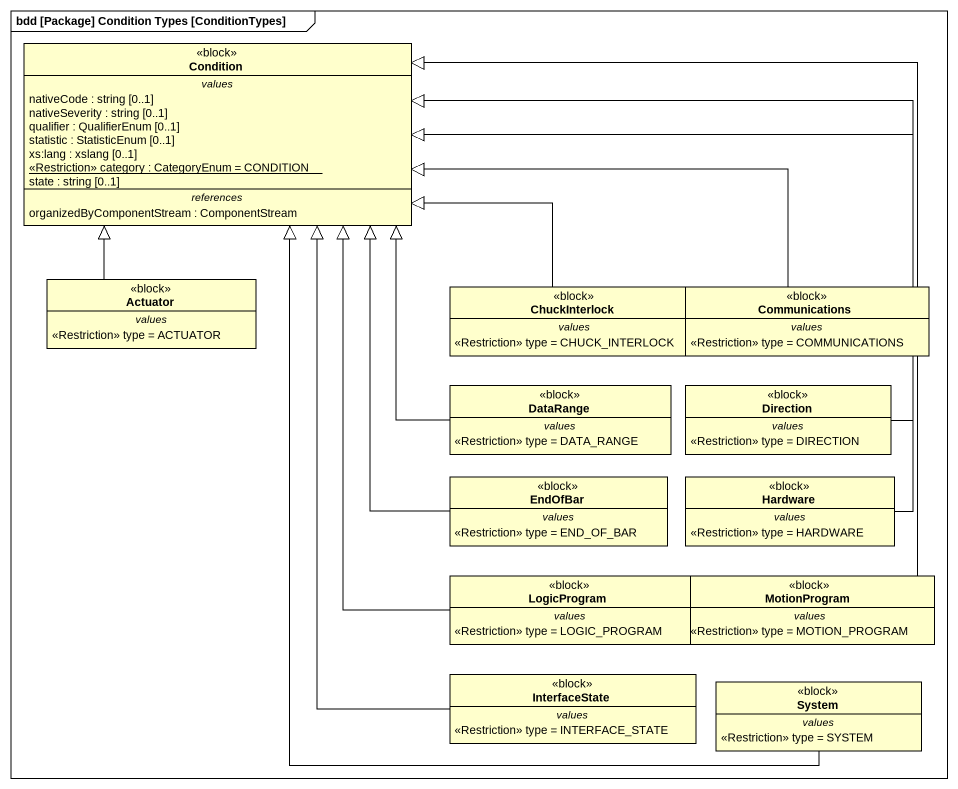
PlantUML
@startuml
mainframe bdd [Package] Condition Types [ConditionTypes]
hide circle
hide empty members
class Condition <<block>> {
  -- values --
  nativeCode : string [0..1]
  nativeSeverity : string [0..1]
  qualifier : QualifierEnum [0..1]
  statistic : StatisticEnum [0..1]
  xs:lang : xslang [0..1]
  {static} <<Restriction>> category : CategoryEnum = CONDITION
  state : string [0..1]
  -- references --
  organizedByComponentStream : ComponentStream
}
class Actuator <<block>> {
  -- values --
  <<Restriction>> type = ACTUATOR
}
class ChuckInterlock <<block>> {
  -- values --
  <<Restriction>> type = CHUCK_INTERLOCK
}
class Communications <<block>> {
  -- values --
  <<Restriction>> type = COMMUNICATIONS
}
class DataRange <<block>> {
  -- values --
  <<Restriction>> type = DATA_RANGE
}
class Direction <<block>> {
  -- values --
  <<Restriction>> type = DIRECTION
}
class EndOfBar <<block>> {
  -- values --
  <<Restriction>> type = END_OF_BAR
}
class Hardware <<block>> {
  -- values --
  <<Restriction>> type = HARDWARE
}
class LogicProgram <<block>> {
  -- values --
  <<Restriction>> type = LOGIC_PROGRAM
}
class MotionProgram <<block>> {
  -- values --
  <<Restriction>> type = MOTION_PROGRAM
}
class InterfaceState <<block>> {
  -- values --
  <<Restriction>> type = INTERFACE_STATE
}
class System <<block>> {
  -- values --
  <<Restriction>> type = SYSTEM
}
Actuator -up-|> Condition
ChuckInterlock -left-|> Condition
Communications -left-|> Condition
DataRange -up-|> Condition
Direction -left-|> Condition
EndOfBar -up-|> Condition
Hardware -up-|> Condition
LogicProgram -up-|> Condition
MotionProgram -up-|> Condition
InterfaceState -up-|> Condition
System -up-|> Condition
@enduml
